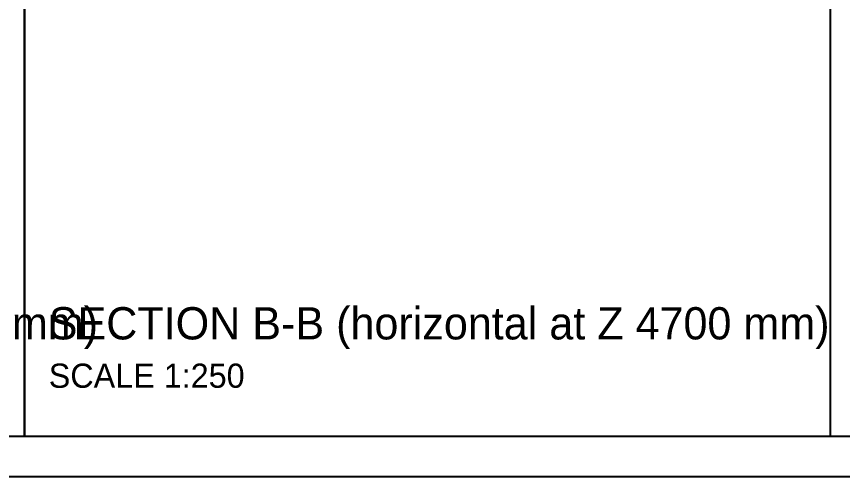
# Model space of a CAD drawing. Extents: x 1250 to 103750, y 1250 to 73000.
# Drawn here: x 52250 to 77877, y 1250 to 15513 of the extents above; entities that cross this region are included whole.
import ezdxf

# ---------------------------------------------------------------- set-up
doc = ezdxf.new("R2010")
doc.units = 0
doc.layers.add('A-FRAME', color=8, linetype='CONTINUOUS')
doc.layers.add('A-TEXT', color=7, linetype='CONTINUOUS')

msp = doc.modelspace()

# ---------------------------------------------------------------- linework, layer by layer
at = {"layer": 'A-FRAME'}
for p, q in [((52500, 2500), (52500, 37125)), ((52500, 37125), (52500, 2500)), ((77500, 2500), (77500, 37125)), ((2500, 2500), (102500, 2500)), ((27500, 2500), (52500, 2500)), ((52500, 2500), (77500, 2500)), ((1250, 1250), (103750, 1250))]:
    msp.add_line(p, q, dxfattribs=at)

# ---------------------------------------------------------------- texts
at = {"layer": 'A-TEXT'}
for s, height, p in [('SECTION A-A (plane across X at -1462 mm)', 1000, (28250, 5500)), ('SECTION B-B (horizontal at Z 4700 mm)', 1000, (53250, 5500)), ('SCALE 1:250', 750, (53250, 4000))]:
    msp.add_text(s, height=height, dxfattribs=at).set_placement(p)

doc.saveas('drawing.dxf')
